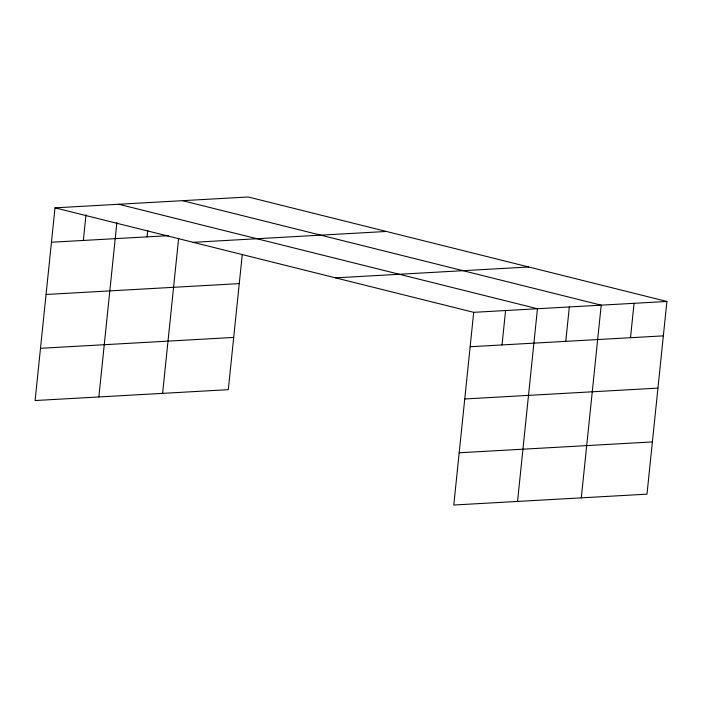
<?xml version="1.0" encoding="UTF-8"?>
<svg xmlns="http://www.w3.org/2000/svg" width="702" height="702" viewBox="0 0 702 702"><rect width="100%" height="100%" fill="white"/><g stroke="black" fill="none" stroke-linecap="round" stroke-linejoin="round"><path stroke-width="1.05" d="M666.9 301.465L473.701 312.329L453.79 505.019L646.99 494.155L666.9 301.465L248.21 196.981L55.01 207.845L35.1 400.535L228.299 389.671L242.295 254.229M83.336 240.453L86.004 214.654M98.859 396.946L116.883 222.534M147.095 236.864L147.762 230.414M162.61 393.366L178.633 238.338M502.027 344.936L505.58 310.538M517.541 501.439L537.451 308.748L118.77 204.256M565.777 341.347L569.331 306.95M581.3 497.85L601.21 305.159L182.529 200.675M630.501 337.706L634.055 303.317M51.457 242.243L168.348 235.67M193.182 242.322L386.381 231.458M335.53 277.852L528.738 266.988M46.06 294.48L239.259 283.617M40.497 348.297L233.696 337.434M470.147 346.727L663.346 335.863M464.75 398.964L657.949 388.101M459.187 452.781L652.386 441.918M55.01 207.845L473.701 312.329"/></g></svg>
